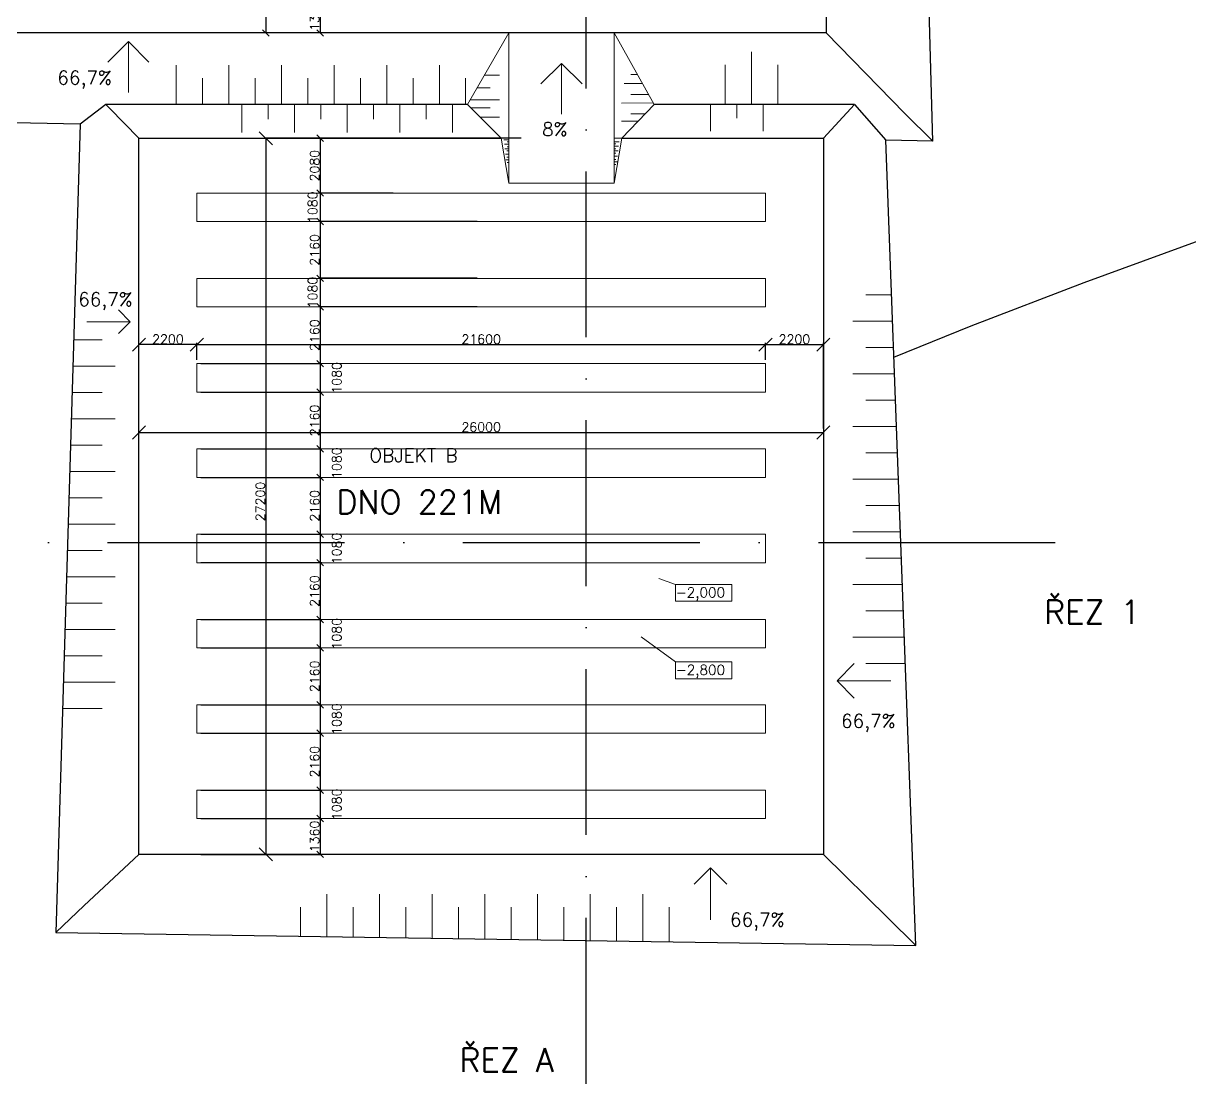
# Model space of a CAD drawing. Header units: millimetres. Extents: x -3518363 to 3223740, y -1530229 to 774657.
# Drawn here: x 672831 to 717136, y 206867 to 247143 of the extents above; entities that cross this region are included whole.
import ezdxf

# ---------------------------------------------------------------- set-up
doc = ezdxf.new("R2010")
doc.units = ezdxf.units.MM
doc.header["$LTSCALE"] = 15
doc.header["$MEASUREMENT"] = 0
doc.linetypes.add('ACAD_ISO10W100', pattern=[18, 12, -3, 0, -3])
doc.layers.get('0').update_dxf_attribs({"linetype": 'CONTINUOUS'})
doc.layers.get('DEFPOINTS').update_dxf_attribs({"linetype": 'CONTINUOUS'})
for name, color, linetype, lineweight in [('cesty', 7, 'CONTINUOUS', 15), ('koty', 4, 'CONTINUOUS', 15), ('obj 2 pasy', 141, 'ACAD_ISO10W100', 15), ('texty', 255, 'CONTINUOUS', 15)]:
    doc.layers.add(name, color=color, linetype=linetype, lineweight=lineweight)
for name, color, linetype in [('HRANICE ZEMINY', 200, 'CONTINUOUS'), ('objekt 1', 40, 'CONTINUOUS'), ('objekt 2', 70, 'CONTINUOUS'), ('ŘEZ čerch', 10, 'ACAD_ISO10W100')]:
    doc.layers.add(name, color=color, linetype=linetype)
doc.layers.add('svahovaní', color=7, linetype='CONTINUOUS', lineweight=15, true_color=0xe3331c)
doc.styles.add('romans', font='romans.shx')
doc.dimstyles.new('M 1-50', dxfattribs={"dimscale": 50, "dimtxt": 2.5, "dimasz": 2.5, "dimexe": 1.25, "dimexo": 3, "dimtad": 1, "dimtxsty": 'romans', "dimblk": 'OBLIQUE', "dimcen": 2.5, "dimadec": 0, "dimazin": 0, "dimtfac": 1, "dimtmove": 2, "dimatfit": 3, "dimfxl": 1, "dimarcsym": 0})

# ---------------------------------------------------------------- blocks, each defined once
blk = doc.blocks.new('_Oblique')
at = {"color": 0, "linetype": 'ByBlock', "lineweight": -2}
blk.add_line((-0.5, -0.5), (0.5, 0.5), dxfattribs=at)
blk = doc.blocks.new('*D66')
at = {"layer": 'DEFPOINTS', "color": 0, "lineweight": 20, "ltscale": 70, "transparency": 16777216}
for p in [(689829, 242777), (682040, 215577), (690223, 215577)]:
    blk.add_point(p, dxfattribs=at)
at = {"layer": 'koty', "color": 0, "lineweight": -2, "ltscale": 70, "transparency": 16777216}
for p, q in [((689679, 242777), (681978, 242777)), ((682040, 242777), (682040, 215577)), ((690073, 215577), (681978, 215577))]:
    blk.add_line(p, q, dxfattribs=at)
at = {"layer": 'koty', "color": 0, "lineweight": -2, "ltscale": 70, "transparency": 16777216, "xscale": 500, "yscale": 500, "zscale": 500}
for p, rotation in [((682040, 242777), 90), ((682040, 215577), 270)]:
    blk.add_blockref('_Oblique', p, dxfattribs=dict(at, rotation=rotation))
at = {"layer": 'koty', "color": 0, "ltscale": 70, "transparency": 16777216, "insert": (681834, 228980), "char_height": 350, "attachment_point": 5, "rotation": 90, "style": 'romans'}
blk.add_mtext('27200', dxfattribs=at)
blk = doc.blocks.new('*D67')
at = {"layer": 'DEFPOINTS', "color": 0, "lineweight": 20, "ltscale": 70, "transparency": 16777216}
for p in [(691892, 242777), (684103, 240697), (687025, 240697)]:
    blk.add_point(p, dxfattribs=at)
at = {"layer": 'koty', "color": 0, "lineweight": -2, "ltscale": 70, "transparency": 16777216}
for p, q in [((691742, 242777), (684041, 242777)), ((684103, 242777), (684103, 240697)), ((686875, 240697), (684041, 240697))]:
    blk.add_line(p, q, dxfattribs=at)
at = {"layer": 'koty', "color": 0, "lineweight": -2, "ltscale": 70, "transparency": 16777216, "xscale": 250, "yscale": 250, "zscale": 250}
for p, rotation in [((684103, 242777), 90), ((684103, 240697), 270)]:
    blk.add_blockref('_Oblique', p, dxfattribs=dict(at, rotation=rotation))
at = {"layer": 'koty', "color": 0, "ltscale": 70, "transparency": 16777216, "insert": (683897, 241737), "char_height": 350, "attachment_point": 5, "rotation": 90, "style": 'romans'}
blk.add_mtext('2080', dxfattribs=at)
blk = doc.blocks.new('*D68')
at = {"layer": 'DEFPOINTS', "color": 0, "linetype": 'ByBlock', "lineweight": 20, "ltscale": 5, "transparency": 16777216}
for p in [(687025, 240697), (684103, 239617), (690223, 239617)]:
    blk.add_point(p, dxfattribs=at)
at = {"layer": 'koty', "color": 0, "linetype": 'ByBlock', "lineweight": -2, "ltscale": 5, "transparency": 16777216}
for p, q in [((686875, 240697), (684041, 240697)), ((684103, 240697), (684103, 239617)), ((690073, 239617), (684041, 239617))]:
    blk.add_line(p, q, dxfattribs=at)
at = {"layer": 'koty', "color": 0, "linetype": 'ByBlock', "lineweight": -2, "ltscale": 5, "transparency": 16777216, "xscale": 250, "yscale": 250, "zscale": 250}
for p, rotation in [((684103, 240697), 90), ((684103, 239617), 270)]:
    blk.add_blockref('_Oblique', p, dxfattribs=dict(at, rotation=rotation))
at = {"layer": 'koty', "color": 0, "linetype": 'ByBlock', "lineweight": 20, "ltscale": 5, "transparency": 16777216, "insert": (683819, 240157), "char_height": 350, "attachment_point": 5, "rotation": 90, "style": 'romans'}
blk.add_mtext('1080', dxfattribs=at)
blk = doc.blocks.new('*D69')
at = {"layer": 'DEFPOINTS', "color": 0, "linetype": 'ByBlock', "lineweight": 20, "ltscale": 5, "transparency": 16777216}
for p in [(690223, 239617), (684103, 237457), (690223, 237457)]:
    blk.add_point(p, dxfattribs=at)
at = {"layer": 'koty', "color": 0, "linetype": 'ByBlock', "lineweight": -2, "ltscale": 5, "transparency": 16777216}
for p, q in [((690073, 239617), (684041, 239617)), ((684103, 239617), (684103, 237457)), ((690073, 237457), (684041, 237457))]:
    blk.add_line(p, q, dxfattribs=at)
at = {"layer": 'koty', "color": 0, "linetype": 'ByBlock', "lineweight": -2, "ltscale": 5, "transparency": 16777216, "xscale": 250, "yscale": 250, "zscale": 250}
for p, rotation in [((684103, 239617), 90), ((684103, 237457), 270)]:
    blk.add_blockref('_Oblique', p, dxfattribs=dict(at, rotation=rotation))
at = {"layer": 'koty', "color": 0, "linetype": 'ByBlock', "lineweight": 20, "ltscale": 5, "transparency": 16777216, "insert": (683897, 238537), "char_height": 350, "attachment_point": 5, "rotation": 90, "style": 'romans'}
blk.add_mtext('2160', dxfattribs=at)
blk = doc.blocks.new('*D70')
at = {"layer": 'DEFPOINTS', "color": 0, "linetype": 'ByBlock', "lineweight": 20, "ltscale": 5, "transparency": 16777216}
for p in [(690223, 237457), (684103, 236377), (690223, 236377)]:
    blk.add_point(p, dxfattribs=at)
at = {"layer": 'koty', "color": 0, "linetype": 'ByBlock', "lineweight": -2, "ltscale": 5, "transparency": 16777216}
for p, q in [((690073, 237457), (684041, 237457)), ((684103, 237457), (684103, 236377)), ((690073, 236377), (684041, 236377))]:
    blk.add_line(p, q, dxfattribs=at)
at = {"layer": 'koty', "color": 0, "linetype": 'ByBlock', "lineweight": -2, "ltscale": 5, "transparency": 16777216, "xscale": 250, "yscale": 250, "zscale": 250}
for p, rotation in [((684103, 237457), 90), ((684103, 236377), 270)]:
    blk.add_blockref('_Oblique', p, dxfattribs=dict(at, rotation=rotation))
at = {"layer": 'koty', "color": 0, "linetype": 'ByBlock', "lineweight": 20, "ltscale": 5, "transparency": 16777216, "insert": (683819, 236917), "char_height": 350, "attachment_point": 5, "rotation": 90, "style": 'romans'}
blk.add_mtext('1080', dxfattribs=at)
blk = doc.blocks.new('*D71')
at = {"layer": 'DEFPOINTS', "color": 0, "lineweight": 20, "ltscale": 70, "transparency": 16777216}
for p in [(703223, 236790), (703223, 231600), (677223, 229177)]:
    blk.add_point(p, dxfattribs=at)
at = {"layer": 'koty', "color": 0, "lineweight": -2, "ltscale": 70, "transparency": 16777216}
for p, q in [((703223, 236640), (703223, 231538)), ((677223, 229327), (677223, 231662)), ((677223, 231600), (703223, 231600))]:
    blk.add_line(p, q, dxfattribs=at)
at = {"layer": 'koty', "color": 0, "lineweight": -2, "ltscale": 70, "transparency": 16777216, "xscale": 500, "yscale": 500, "zscale": 500, "rotation": 180}
blk.add_blockref('_Oblique', (677223, 231600), dxfattribs=at)
at = {"layer": 'koty', "color": 0, "lineweight": -2, "ltscale": 70, "transparency": 16777216, "xscale": 500, "yscale": 500, "zscale": 500}
blk.add_blockref('_Oblique', (703223, 231600), dxfattribs=at)
at = {"layer": 'koty', "color": 0, "ltscale": 70, "transparency": 16777216, "insert": (690223, 231806), "char_height": 350, "attachment_point": 5, "style": 'romans'}
blk.add_mtext('26000', dxfattribs=at)
blk = doc.blocks.new('*D72')
at = {"layer": 'DEFPOINTS', "color": 0, "lineweight": 20, "ltscale": 70, "transparency": 16777216}
for p in [(701023, 234940), (679423, 234217), (701023, 234217)]:
    blk.add_point(p, dxfattribs=at)
at = {"layer": 'koty', "color": 0, "lineweight": -2, "ltscale": 70, "transparency": 16777216}
for p, q in [((679423, 234367), (679423, 235002)), ((679423, 234940), (701023, 234940)), ((701023, 234367), (701023, 235002))]:
    blk.add_line(p, q, dxfattribs=at)
at = {"layer": 'koty', "color": 0, "lineweight": -2, "ltscale": 70, "transparency": 16777216, "xscale": 500, "yscale": 500, "zscale": 500, "rotation": 180}
blk.add_blockref('_Oblique', (679423, 234940), dxfattribs=at)
at = {"layer": 'koty', "color": 0, "lineweight": -2, "ltscale": 70, "transparency": 16777216, "xscale": 500, "yscale": 500, "zscale": 500}
blk.add_blockref('_Oblique', (701023, 234940), dxfattribs=at)
at = {"layer": 'koty', "color": 0, "ltscale": 70, "transparency": 16777216, "insert": (690223, 235146), "char_height": 350, "attachment_point": 5, "style": 'romans'}
blk.add_mtext('21600', dxfattribs=at)
blk = doc.blocks.new('*D73')
at = {"layer": 'DEFPOINTS', "color": 0, "linetype": 'ByBlock', "lineweight": 20, "ltscale": 5, "transparency": 16777216}
for p in [(677223, 234940), (679423, 234217), (677223, 231662)]:
    blk.add_point(p, dxfattribs=at)
at = {"layer": 'koty', "color": 0, "linetype": 'ByBlock', "lineweight": -2, "ltscale": 5, "transparency": 16777216}
for p, q in [((677223, 231812), (677223, 235002)), ((679423, 234940), (677223, 234940)), ((679423, 234367), (679423, 235002))]:
    blk.add_line(p, q, dxfattribs=at)
at = {"layer": 'koty', "color": 0, "linetype": 'ByBlock', "lineweight": -2, "ltscale": 5, "transparency": 16777216, "xscale": 500, "yscale": 500, "zscale": 500, "rotation": 180}
blk.add_blockref('_Oblique', (677223, 234940), dxfattribs=at)
at = {"layer": 'koty', "color": 0, "linetype": 'ByBlock', "lineweight": -2, "ltscale": 5, "transparency": 16777216, "xscale": 500, "yscale": 500, "zscale": 500}
blk.add_blockref('_Oblique', (679423, 234940), dxfattribs=at)
at = {"layer": 'koty', "color": 0, "linetype": 'ByBlock', "lineweight": 20, "ltscale": 5, "transparency": 16777216, "insert": (678323, 235146), "char_height": 350, "attachment_point": 5, "style": 'romans'}
blk.add_mtext('2200', dxfattribs=at)
blk = doc.blocks.new('*D74')
at = {"layer": 'DEFPOINTS', "color": 0, "linetype": 'ByBlock', "lineweight": 20, "ltscale": 5, "transparency": 16777216}
for p in [(703223, 234940), (701023, 234217), (703223, 231600)]:
    blk.add_point(p, dxfattribs=at)
at = {"layer": 'koty', "color": 0, "linetype": 'ByBlock', "lineweight": -2, "ltscale": 5, "transparency": 16777216}
for p, q in [((701023, 234367), (701023, 235002)), ((701023, 234940), (703223, 234940)), ((703223, 231750), (703223, 235002))]:
    blk.add_line(p, q, dxfattribs=at)
at = {"layer": 'koty', "color": 0, "linetype": 'ByBlock', "lineweight": -2, "ltscale": 5, "transparency": 16777216, "xscale": 500, "yscale": 500, "zscale": 500, "rotation": 180}
blk.add_blockref('_Oblique', (701023, 234940), dxfattribs=at)
at = {"layer": 'koty', "color": 0, "linetype": 'ByBlock', "lineweight": -2, "ltscale": 5, "transparency": 16777216, "xscale": 500, "yscale": 500, "zscale": 500}
blk.add_blockref('_Oblique', (703223, 234940), dxfattribs=at)
at = {"layer": 'koty', "color": 0, "linetype": 'ByBlock', "lineweight": 20, "ltscale": 5, "transparency": 16777216, "insert": (702123, 235146), "char_height": 350, "attachment_point": 5, "style": 'romans'}
blk.add_mtext('2200', dxfattribs=at)
blk = doc.blocks.new('*D75')
at = {"layer": 'DEFPOINTS', "color": 0, "lineweight": 20, "ltscale": 70, "transparency": 16777216}
for p in [(689829, 263177), (682040, 246777), (691273, 246777)]:
    blk.add_point(p, dxfattribs=at)
at = {"layer": 'koty', "color": 0, "lineweight": -2, "ltscale": 70, "transparency": 16777216}
for p, q in [((689679, 263177), (681978, 263177)), ((682040, 263177), (682040, 246777)), ((691123, 246777), (681978, 246777))]:
    blk.add_line(p, q, dxfattribs=at)
at = {"layer": 'koty', "color": 0, "lineweight": -2, "ltscale": 70, "transparency": 16777216, "xscale": 250, "yscale": 250, "zscale": 250}
for p, rotation in [((682040, 263177), 90), ((682040, 246777), 270)]:
    blk.add_blockref('_Oblique', p, dxfattribs=dict(at, rotation=rotation))
at = {"layer": 'koty', "color": 0, "ltscale": 70, "transparency": 16777216, "insert": (681834, 255020), "char_height": 350, "attachment_point": 5, "rotation": 90, "style": 'romans'}
blk.add_mtext('16400', dxfattribs=at)
blk = doc.blocks.new('*D80')
at = {"layer": 'DEFPOINTS', "color": 0, "linetype": 'ByBlock', "lineweight": 20, "ltscale": 5, "transparency": 16777216}
for p in [(684810, 248127), (684103, 246777), (686550, 246777)]:
    blk.add_point(p, dxfattribs=at)
at = {"layer": 'koty', "color": 0, "linetype": 'ByBlock', "lineweight": -2, "ltscale": 5, "transparency": 16777216}
for p, q in [((684660, 248127), (684041, 248127)), ((684103, 248127), (684103, 246777)), ((686400, 246777), (684041, 246777))]:
    blk.add_line(p, q, dxfattribs=at)
at = {"layer": 'koty', "color": 0, "linetype": 'ByBlock', "lineweight": -2, "ltscale": 5, "transparency": 16777216, "xscale": 250, "yscale": 250, "zscale": 250}
for p, rotation in [((684103, 248127), 90), ((684103, 246777), 270)]:
    blk.add_blockref('_Oblique', p, dxfattribs=dict(at, rotation=rotation))
at = {"layer": 'koty', "color": 0, "linetype": 'ByBlock', "lineweight": 20, "ltscale": 5, "transparency": 16777216, "insert": (683897, 247452), "char_height": 350, "attachment_point": 5, "rotation": 90, "style": 'romans'}
blk.add_mtext('1350', dxfattribs=at)
blk = doc.blocks.new('*D106')
at = {"layer": 'DEFPOINTS', "color": 0, "linetype": 'ByBlock', "lineweight": 20, "ltscale": 5, "transparency": 16777216}
for p in [(690223, 236377), (679423, 234217), (684103, 234217)]:
    blk.add_point(p, dxfattribs=at)
at = {"layer": 'koty', "color": 0, "linetype": 'ByBlock', "lineweight": -2, "ltscale": 5, "transparency": 16777216}
for p, q in [((690073, 236377), (684041, 236377)), ((684103, 236377), (684103, 234217)), ((679573, 234217), (684166, 234217))]:
    blk.add_line(p, q, dxfattribs=at)
at = {"layer": 'koty', "color": 0, "linetype": 'ByBlock', "lineweight": -2, "ltscale": 5, "transparency": 16777216, "xscale": 250, "yscale": 250, "zscale": 250}
for p, rotation in [((684103, 236377), 90), ((684103, 234217), 270)]:
    blk.add_blockref('_Oblique', p, dxfattribs=dict(at, rotation=rotation))
at = {"layer": 'koty', "color": 0, "linetype": 'ByBlock', "lineweight": 20, "ltscale": 5, "transparency": 16777216, "insert": (683897, 235297), "char_height": 350, "attachment_point": 5, "rotation": 90, "style": 'romans'}
blk.add_mtext('2160', dxfattribs=at)
blk = doc.blocks.new('*D107')
at = {"layer": 'DEFPOINTS', "color": 0, "linetype": 'ByBlock', "lineweight": 20, "ltscale": 5, "transparency": 16777216}
for p in [(679423, 234217), (679423, 233137), (684103, 233137)]:
    blk.add_point(p, dxfattribs=at)
at = {"layer": 'koty', "color": 0, "linetype": 'ByBlock', "lineweight": -2, "ltscale": 5, "transparency": 16777216}
for p, q in [((679573, 234217), (684166, 234217)), ((684103, 234217), (684103, 233137)), ((679573, 233137), (684166, 233137))]:
    blk.add_line(p, q, dxfattribs=at)
at = {"layer": 'koty', "color": 0, "linetype": 'ByBlock', "lineweight": -2, "ltscale": 5, "transparency": 16777216, "xscale": 250, "yscale": 250, "zscale": 250}
for p, rotation in [((684103, 234217), 90), ((684103, 233137), 270)]:
    blk.add_blockref('_Oblique', p, dxfattribs=dict(at, rotation=rotation))
at = {"layer": 'koty', "color": 0, "linetype": 'ByBlock', "lineweight": 20, "ltscale": 5, "transparency": 16777216, "insert": (684738, 233677), "char_height": 350, "attachment_point": 5, "rotation": 90, "style": 'romans'}
blk.add_mtext('1080', dxfattribs=at)
blk = doc.blocks.new('*D108')
at = {"layer": 'DEFPOINTS', "color": 0, "linetype": 'ByBlock', "lineweight": 20, "ltscale": 5, "transparency": 16777216}
for p in [(679423, 233137), (679423, 230977), (684103, 230977)]:
    blk.add_point(p, dxfattribs=at)
at = {"layer": 'koty', "color": 0, "linetype": 'ByBlock', "lineweight": -2, "ltscale": 5, "transparency": 16777216}
for p, q in [((679573, 233137), (684166, 233137)), ((684103, 233137), (684103, 230977)), ((679573, 230977), (684166, 230977))]:
    blk.add_line(p, q, dxfattribs=at)
at = {"layer": 'koty', "color": 0, "linetype": 'ByBlock', "lineweight": -2, "ltscale": 5, "transparency": 16777216, "xscale": 250, "yscale": 250, "zscale": 250}
for p, rotation in [((684103, 233137), 90), ((684103, 230977), 270)]:
    blk.add_blockref('_Oblique', p, dxfattribs=dict(at, rotation=rotation))
at = {"layer": 'koty', "color": 0, "linetype": 'ByBlock', "lineweight": 20, "ltscale": 5, "transparency": 16777216, "insert": (683897, 232057), "char_height": 350, "attachment_point": 5, "rotation": 90, "style": 'romans'}
blk.add_mtext('2160', dxfattribs=at)
blk = doc.blocks.new('*D109')
at = {"layer": 'DEFPOINTS', "color": 0, "linetype": 'ByBlock', "lineweight": 20, "ltscale": 5, "transparency": 16777216}
for p in [(679423, 230977), (679423, 229897), (684103, 229897)]:
    blk.add_point(p, dxfattribs=at)
at = {"layer": 'koty', "color": 0, "linetype": 'ByBlock', "lineweight": -2, "ltscale": 5, "transparency": 16777216}
for p, q in [((679573, 230977), (684166, 230977)), ((684103, 230977), (684103, 229897)), ((679573, 229897), (684166, 229897))]:
    blk.add_line(p, q, dxfattribs=at)
at = {"layer": 'koty', "color": 0, "linetype": 'ByBlock', "lineweight": -2, "ltscale": 5, "transparency": 16777216, "xscale": 250, "yscale": 250, "zscale": 250}
for p, rotation in [((684103, 230977), 90), ((684103, 229897), 270)]:
    blk.add_blockref('_Oblique', p, dxfattribs=dict(at, rotation=rotation))
at = {"layer": 'koty', "color": 0, "linetype": 'ByBlock', "lineweight": 20, "ltscale": 5, "transparency": 16777216, "insert": (684738, 230437), "char_height": 350, "attachment_point": 5, "rotation": 90, "style": 'romans'}
blk.add_mtext('1080', dxfattribs=at)
blk = doc.blocks.new('*D110')
at = {"layer": 'DEFPOINTS', "color": 0, "linetype": 'ByBlock', "lineweight": 20, "ltscale": 5, "transparency": 16777216}
for p in [(679423, 229897), (679423, 227737), (684103, 227737)]:
    blk.add_point(p, dxfattribs=at)
at = {"layer": 'koty', "color": 0, "linetype": 'ByBlock', "lineweight": -2, "ltscale": 5, "transparency": 16777216}
for p, q in [((679573, 229897), (684166, 229897)), ((684103, 229897), (684103, 227737)), ((679573, 227737), (684166, 227737))]:
    blk.add_line(p, q, dxfattribs=at)
at = {"layer": 'koty', "color": 0, "linetype": 'ByBlock', "lineweight": -2, "ltscale": 5, "transparency": 16777216, "xscale": 250, "yscale": 250, "zscale": 250}
for p, rotation in [((684103, 229897), 90), ((684103, 227737), 270)]:
    blk.add_blockref('_Oblique', p, dxfattribs=dict(at, rotation=rotation))
at = {"layer": 'koty', "color": 0, "linetype": 'ByBlock', "lineweight": 20, "ltscale": 5, "transparency": 16777216, "insert": (683897, 228817), "char_height": 350, "attachment_point": 5, "rotation": 90, "style": 'romans'}
blk.add_mtext('2160', dxfattribs=at)
blk = doc.blocks.new('*D111')
at = {"layer": 'DEFPOINTS', "color": 0, "linetype": 'ByBlock', "lineweight": 20, "ltscale": 5, "transparency": 16777216}
for p in [(679423, 227737), (679423, 226657), (684103, 226657)]:
    blk.add_point(p, dxfattribs=at)
at = {"layer": 'koty', "color": 0, "linetype": 'ByBlock', "lineweight": -2, "ltscale": 5, "transparency": 16777216}
for p, q in [((679573, 227737), (684166, 227737)), ((684103, 227737), (684103, 226657)), ((679573, 226657), (684166, 226657))]:
    blk.add_line(p, q, dxfattribs=at)
at = {"layer": 'koty', "color": 0, "linetype": 'ByBlock', "lineweight": -2, "ltscale": 5, "transparency": 16777216, "xscale": 250, "yscale": 250, "zscale": 250}
for p, rotation in [((684103, 227737), 90), ((684103, 226657), 270)]:
    blk.add_blockref('_Oblique', p, dxfattribs=dict(at, rotation=rotation))
at = {"layer": 'koty', "color": 0, "linetype": 'ByBlock', "lineweight": 20, "ltscale": 5, "transparency": 16777216, "insert": (684738, 227197), "char_height": 350, "attachment_point": 5, "rotation": 90, "style": 'romans'}
blk.add_mtext('1080', dxfattribs=at)
blk = doc.blocks.new('*D112')
at = {"layer": 'DEFPOINTS', "color": 0, "linetype": 'ByBlock', "lineweight": 20, "ltscale": 5, "transparency": 16777216}
for p in [(679423, 226657), (679423, 224497), (684103, 224497)]:
    blk.add_point(p, dxfattribs=at)
at = {"layer": 'koty', "color": 0, "linetype": 'ByBlock', "lineweight": -2, "ltscale": 5, "transparency": 16777216}
for p, q in [((679573, 226657), (684166, 226657)), ((684103, 226657), (684103, 224497)), ((679573, 224497), (684166, 224497))]:
    blk.add_line(p, q, dxfattribs=at)
at = {"layer": 'koty', "color": 0, "linetype": 'ByBlock', "lineweight": -2, "ltscale": 5, "transparency": 16777216, "xscale": 250, "yscale": 250, "zscale": 250}
for p, rotation in [((684103, 226657), 90), ((684103, 224497), 270)]:
    blk.add_blockref('_Oblique', p, dxfattribs=dict(at, rotation=rotation))
at = {"layer": 'koty', "color": 0, "linetype": 'ByBlock', "lineweight": 20, "ltscale": 5, "transparency": 16777216, "insert": (683897, 225577), "char_height": 350, "attachment_point": 5, "rotation": 90, "style": 'romans'}
blk.add_mtext('2160', dxfattribs=at)
blk = doc.blocks.new('*D113')
at = {"layer": 'DEFPOINTS', "color": 0, "linetype": 'ByBlock', "lineweight": 20, "ltscale": 5, "transparency": 16777216}
for p in [(679423, 224497), (679423, 223417), (684103, 223417)]:
    blk.add_point(p, dxfattribs=at)
at = {"layer": 'koty', "color": 0, "linetype": 'ByBlock', "lineweight": -2, "ltscale": 5, "transparency": 16777216}
for p, q in [((679573, 224497), (684166, 224497)), ((684103, 224497), (684103, 223417)), ((679573, 223417), (684166, 223417))]:
    blk.add_line(p, q, dxfattribs=at)
at = {"layer": 'koty', "color": 0, "linetype": 'ByBlock', "lineweight": -2, "ltscale": 5, "transparency": 16777216, "xscale": 250, "yscale": 250, "zscale": 250}
for p, rotation in [((684103, 224497), 90), ((684103, 223417), 270)]:
    blk.add_blockref('_Oblique', p, dxfattribs=dict(at, rotation=rotation))
at = {"layer": 'koty', "color": 0, "linetype": 'ByBlock', "lineweight": 20, "ltscale": 5, "transparency": 16777216, "insert": (684738, 223957), "char_height": 350, "attachment_point": 5, "rotation": 90, "style": 'romans'}
blk.add_mtext('1080', dxfattribs=at)
blk = doc.blocks.new('*D114')
at = {"layer": 'DEFPOINTS', "color": 0, "linetype": 'ByBlock', "lineweight": 20, "ltscale": 5, "transparency": 16777216}
for p in [(679423, 223417), (679423, 221257), (684103, 221257)]:
    blk.add_point(p, dxfattribs=at)
at = {"layer": 'koty', "color": 0, "linetype": 'ByBlock', "lineweight": -2, "ltscale": 5, "transparency": 16777216}
for p, q in [((679573, 223417), (684166, 223417)), ((684103, 223417), (684103, 221257)), ((679573, 221257), (684166, 221257))]:
    blk.add_line(p, q, dxfattribs=at)
at = {"layer": 'koty', "color": 0, "linetype": 'ByBlock', "lineweight": -2, "ltscale": 5, "transparency": 16777216, "xscale": 250, "yscale": 250, "zscale": 250}
for p, rotation in [((684103, 223417), 90), ((684103, 221257), 270)]:
    blk.add_blockref('_Oblique', p, dxfattribs=dict(at, rotation=rotation))
at = {"layer": 'koty', "color": 0, "linetype": 'ByBlock', "lineweight": 20, "ltscale": 5, "transparency": 16777216, "insert": (683897, 222337), "char_height": 350, "attachment_point": 5, "rotation": 90, "style": 'romans'}
blk.add_mtext('2160', dxfattribs=at)
blk = doc.blocks.new('*D115')
at = {"layer": 'DEFPOINTS', "color": 0, "linetype": 'ByBlock', "lineweight": 20, "ltscale": 5, "transparency": 16777216}
for p in [(679423, 221257), (679423, 220177), (684103, 220177)]:
    blk.add_point(p, dxfattribs=at)
at = {"layer": 'koty', "color": 0, "linetype": 'ByBlock', "lineweight": -2, "ltscale": 5, "transparency": 16777216}
for p, q in [((679573, 221257), (684166, 221257)), ((684103, 221257), (684103, 220177)), ((679573, 220177), (684166, 220177))]:
    blk.add_line(p, q, dxfattribs=at)
at = {"layer": 'koty', "color": 0, "linetype": 'ByBlock', "lineweight": -2, "ltscale": 5, "transparency": 16777216, "xscale": 250, "yscale": 250, "zscale": 250}
for p, rotation in [((684103, 221257), 90), ((684103, 220177), 270)]:
    blk.add_blockref('_Oblique', p, dxfattribs=dict(at, rotation=rotation))
at = {"layer": 'koty', "color": 0, "linetype": 'ByBlock', "lineweight": 20, "ltscale": 5, "transparency": 16777216, "insert": (684738, 220717), "char_height": 350, "attachment_point": 5, "rotation": 90, "style": 'romans'}
blk.add_mtext('1080', dxfattribs=at)
blk = doc.blocks.new('*D116')
at = {"layer": 'DEFPOINTS', "color": 0, "linetype": 'ByBlock', "lineweight": 20, "ltscale": 5, "transparency": 16777216}
for p in [(679423, 220177), (679423, 218017), (684103, 218017)]:
    blk.add_point(p, dxfattribs=at)
at = {"layer": 'koty', "color": 0, "linetype": 'ByBlock', "lineweight": -2, "ltscale": 5, "transparency": 16777216}
for p, q in [((679573, 220177), (684166, 220177)), ((684103, 220177), (684103, 218017)), ((679573, 218017), (684166, 218017))]:
    blk.add_line(p, q, dxfattribs=at)
at = {"layer": 'koty', "color": 0, "linetype": 'ByBlock', "lineweight": -2, "ltscale": 5, "transparency": 16777216, "xscale": 250, "yscale": 250, "zscale": 250}
for p, rotation in [((684103, 220177), 90), ((684103, 218017), 270)]:
    blk.add_blockref('_Oblique', p, dxfattribs=dict(at, rotation=rotation))
at = {"layer": 'koty', "color": 0, "linetype": 'ByBlock', "lineweight": 20, "ltscale": 5, "transparency": 16777216, "insert": (683897, 219097), "char_height": 350, "attachment_point": 5, "rotation": 90, "style": 'romans'}
blk.add_mtext('2160', dxfattribs=at)
blk = doc.blocks.new('*D117')
at = {"layer": 'DEFPOINTS', "color": 0, "linetype": 'ByBlock', "lineweight": 20, "ltscale": 5, "transparency": 16777216}
for p in [(679423, 218017), (679423, 216937), (684103, 216937)]:
    blk.add_point(p, dxfattribs=at)
at = {"layer": 'koty', "color": 0, "linetype": 'ByBlock', "lineweight": -2, "ltscale": 5, "transparency": 16777216}
for p, q in [((679573, 218017), (684166, 218017)), ((684103, 218017), (684103, 216937)), ((679573, 216937), (684166, 216937))]:
    blk.add_line(p, q, dxfattribs=at)
at = {"layer": 'koty', "color": 0, "linetype": 'ByBlock', "lineweight": -2, "ltscale": 5, "transparency": 16777216, "xscale": 250, "yscale": 250, "zscale": 250}
for p, rotation in [((684103, 218017), 90), ((684103, 216937), 270)]:
    blk.add_blockref('_Oblique', p, dxfattribs=dict(at, rotation=rotation))
at = {"layer": 'koty', "color": 0, "linetype": 'ByBlock', "lineweight": 20, "ltscale": 5, "transparency": 16777216, "insert": (684738, 217477), "char_height": 350, "attachment_point": 5, "rotation": 90, "style": 'romans'}
blk.add_mtext('1080', dxfattribs=at)
blk = doc.blocks.new('*D118')
at = {"layer": 'DEFPOINTS', "color": 0, "linetype": 'ByBlock', "lineweight": 20, "ltscale": 5, "transparency": 16777216}
for p in [(679423, 216937), (679423, 215577), (684103, 215577)]:
    blk.add_point(p, dxfattribs=at)
at = {"layer": 'koty', "color": 0, "linetype": 'ByBlock', "lineweight": -2, "ltscale": 5, "transparency": 16777216}
for p, q in [((679573, 216937), (684166, 216937)), ((684103, 216937), (684103, 215577)), ((679573, 215577), (684166, 215577))]:
    blk.add_line(p, q, dxfattribs=at)
at = {"layer": 'koty', "color": 0, "linetype": 'ByBlock', "lineweight": -2, "ltscale": 5, "transparency": 16777216, "xscale": 250, "yscale": 250, "zscale": 250}
for p, rotation in [((684103, 216937), 90), ((684103, 215577), 270)]:
    blk.add_blockref('_Oblique', p, dxfattribs=dict(at, rotation=rotation))
at = {"layer": 'koty', "color": 0, "linetype": 'ByBlock', "lineweight": 20, "ltscale": 5, "transparency": 16777216, "insert": (683897, 216257), "char_height": 350, "attachment_point": 5, "rotation": 90, "style": 'romans'}
blk.add_mtext('1360', dxfattribs=at)

msp = doc.modelspace()

# ---------------------------------------------------------------- linework, layer by layer
msp.add_lwpolyline([(705904.265, 234461.761), (708838.117, 235650.149), (713133.168, 237296.165), (717633.962, 238942.155), (717736.833, 238942.155)])
at = {"layer": 'cesty', "linetype": 'ByBlock', "extrusion": (1.93959e-16, -3.39308e-16, -1)}
for p, q in [((689708.758, 244065.939), (691273.376, 246776.607)), ((693273.376, 246776.607), (691273.376, 246776.607)), ((691273.376, 246776.607), (691273.376, 241076.607)), ((695273.376, 246776.607), (693273.376, 246776.607)), ((695273.376, 241076.607), (695273.376, 246776.607)), ((696793.267, 244065.939), (695273.376, 246776.607)), ((690983.376, 242776.607), (689708.758, 244065.939)), ((695563.376, 242776.607), (696793.267, 244065.939)), ((690983.376, 242776.607), (691273.376, 241076.607)), ((690983.376, 242776.607), (691273.376, 242776.607)), ((695563.376, 242776.607), (695273.376, 241076.607)), ((695563.376, 242776.607), (695273.376, 242776.607)), ((691273.376, 241076.607), (695273.376, 241076.607))]:
    msp.add_line(p, q, dxfattribs=at)
at = {"layer": 'cesty', "linetype": 'ByBlock', "lineweight": 20, "ltscale": 5}
for p, q in [((697610, 225830), (696970, 226060)), ((696300, 223840), (697610, 222890))]:
    msp.add_line(p, q, dxfattribs=at)
for points in [[(697610, 225830), (699740, 225830), (699740, 225190), (697610, 225190)], [(697610, 222890), (699740, 222890), (699740, 222250), (697610, 222250)]]:
    msp.add_lwpolyline(points, close=True, dxfattribs=at)
at = {"layer": 'HRANICE ZEMINY', "linetype": 'ByBlock', "lineweight": 20, "ltscale": 5}
for p, q in [((676822.191, 246450), (676042.191, 245670)), ((676822.191, 244520), (676822.191, 246450)), ((676822.191, 246450), (677602.191, 245670)), ((693273.376, 245620), (692493.376, 244840)), ((693273.376, 243690), (693273.376, 245620)), ((693273.376, 245620), (694053.376, 244840)), ((676892.191, 235810), (676442.191, 236260)), ((675242.191, 235810), (676892.191, 235810)), ((676892.191, 235810), (676442.191, 235360)), ((703742.191, 222170), (704397.191, 222825)), ((705782.191, 222170), (703742.191, 222170)), ((703742.191, 222170), (704397.191, 221515)), ((698932.191, 215070), (698312.191, 214450)), ((698932.191, 213090), (698932.191, 215070)), ((698932.191, 215070), (699552.191, 214450))]:
    msp.add_line(p, q, dxfattribs=at)
at = {"layer": 'obj 2 pasy', "linetype": 'ByBlock', "extrusion": (1.93959e-16, -3.39308e-16, -1)}
for p, q in [((701023.376, 240696.607), (679423.376, 240696.607)), ((679423.376, 240696.607), (679423.376, 239616.607)), ((701023.376, 239616.607), (701023.376, 240696.607)), ((679423.376, 239616.607), (701023.376, 239616.607)), ((701023.376, 237456.607), (679423.376, 237456.607)), ((679423.376, 237456.607), (679423.376, 236376.607)), ((701023.376, 236376.607), (701023.376, 237456.607)), ((679423.376, 236376.607), (701023.376, 236376.607)), ((701023.376, 234216.607), (679423.376, 234216.607)), ((679423.376, 234216.607), (679423.376, 233136.607)), ((701023.376, 233136.607), (701023.376, 234216.607)), ((679423.376, 233136.607), (701023.376, 233136.607)), ((701023.376, 230976.607), (679423.376, 230976.607)), ((679423.376, 230976.607), (679423.376, 229896.607)), ((701023.376, 229896.607), (701023.376, 230976.607)), ((679423.376, 229896.607), (701023.376, 229896.607)), ((701023.376, 227736.607), (679423.376, 227736.607)), ((679423.376, 227736.607), (679423.376, 226656.607)), ((701023.376, 226656.607), (701023.376, 227736.607)), ((679423.376, 226656.607), (701023.376, 226656.607)), ((701023.376, 224496.607), (679423.376, 224496.607)), ((679423.376, 224496.607), (679423.376, 223416.607)), ((701023.376, 223416.607), (701023.376, 224496.607)), ((679423.376, 223416.607), (701023.376, 223416.607)), ((701023.376, 221256.607), (679423.376, 221256.607)), ((679423.376, 221256.607), (679423.376, 220176.607)), ((701023.376, 220176.607), (701023.376, 221256.607)), ((679423.376, 220176.607), (701023.376, 220176.607)), ((701023.376, 218016.607), (679423.376, 218016.607)), ((679423.376, 218016.607), (679423.376, 216936.607)), ((701023.376, 216936.607), (701023.376, 218016.607)), ((679423.376, 216936.607), (701023.376, 216936.607))]:
    msp.add_line(p, q, dxfattribs=at)
at = {"layer": 'objekt 1', "linetype": 'ByBlock', "extrusion": (1.93959e-16, -3.39308e-16, -1)}
for p, q in [((707384.518, 242667.143), (706674.565, 266874.287)), ((675960.169, 244065.939), (674992.373, 243311.87)), ((689708.758, 244065.939), (675960.169, 244065.939)), ((704407.164, 244065.939), (696793.267, 244065.939)), ((704407.164, 244065.939), (705597.787, 242702.706)), ((706318.535, 243722.453), (707384.518, 242667.143)), ((674992.373, 243311.87), (661773.827, 243574.97)), ((707384.518, 242667.143), (705597.787, 242702.706))]:
    msp.add_line(p, q, dxfattribs=at)
at = {"layer": 'objekt 1', "extrusion": (1.93959e-16, -3.39308e-16, -1)}
for p, q in [((703323.376, 263176.607), (703323.376, 246776.607)), ((691273.376, 246776.607), (665223.376, 246776.607)), ((703323.376, 246776.607), (691273.376, 246776.607)), ((703323.376, 246776.607), (706318.535, 243722.453))]:
    msp.add_line(p, q, dxfattribs=at)
at = {"layer": 'objekt 2', "linetype": 'ByBlock', "extrusion": (1.93959e-16, -3.39308e-16, -1)}
for p, q in [((676097.864, 243926.654), (675960.169, 244065.939)), ((674992.373, 243311.87), (674062.207, 212604.276)), ((706735.342, 212114.772), (705597.787, 242702.706)), ((675147.2, 213640.032), (674062.207, 212604.276)), ((705668.773, 213169.491), (706735.342, 212114.772)), ((674062.207, 212604.276), (706735.342, 212114.772))]:
    msp.add_line(p, q, dxfattribs=at)
at = {"layer": 'objekt 2', "extrusion": (1.93959e-16, -3.39308e-16, -1)}
for p, q in [((677223.376, 242776.607), (676097.864, 243926.654)), ((703223.376, 242776.607), (704407.164, 244065.939)), ((677223.376, 215576.607), (677223.376, 242776.607)), ((677223.376, 242776.607), (690983.376, 242776.607)), ((695563.376, 242776.607), (703223.376, 242776.607)), ((703223.376, 242776.607), (703223.376, 215576.607)), ((677223.376, 215576.607), (675147.2, 213640.032)), ((703223.376, 215576.607), (677223.376, 215576.607)), ((703223.376, 215576.607), (705668.773, 213169.491))]:
    msp.add_line(p, q, dxfattribs=at)
at = {"layer": 'svahovaní', "color": 0, "extrusion": (1.93959e-16, -3.39308e-16, -1)}
for p, q in [((700493.376, 244065.939), (700493.376, 246065.939)), ((678633.376, 244065.939), (678633.376, 245555.939)), ((680633.376, 244065.939), (680633.376, 245555.939)), ((682633.376, 244065.939), (682633.376, 245555.939)), ((684633.376, 244065.939), (684633.376, 245555.939)), ((686633.376, 244065.939), (686633.376, 245555.939)), ((688633.376, 244065.939), (688633.376, 245555.939)), ((699493.376, 244065.939), (699493.376, 245565.939)), ((701493.376, 244065.939), (701493.376, 245565.939)), ((679633.376, 244065.939), (679633.376, 245055.939)), ((681633.376, 244065.939), (681633.376, 245055.939)), ((683633.376, 244065.939), (683633.376, 245055.939)), ((685633.376, 244065.939), (685633.376, 245055.939)), ((687633.376, 244065.939), (687633.376, 245055.939)), ((689633.376, 244065.939), (689633.376, 245055.939)), ((690348.228, 245173.807), (690923.376, 245173.807)), ((695903.376, 245196.607), (696159.293, 245196.607)), ((690074.094, 244698.877), (690563.376, 244698.877)), ((696348.365, 244859.405), (695653.376, 244859.405)), ((689809.464, 244240.41), (690923.376, 244240.41)), ((696585.43, 244436.607), (695903.376, 244436.607)), ((681133.376, 244065.939), (681133.376, 242997.409)), ((682133.376, 244065.939), (682133.376, 243497.409)), ((683133.376, 244065.939), (683133.376, 242997.409)), ((684133.376, 244065.939), (684133.376, 243497.409)), ((685133.376, 244065.939), (685133.376, 242997.409)), ((686133.376, 244065.939), (686133.376, 243497.409)), ((687133.376, 244065.939), (687133.376, 242997.409)), ((688133.376, 244065.939), (688133.376, 243497.409)), ((689133.376, 244065.939), (689133.376, 242997.409)), ((689835.013, 243938.226), (690563.376, 243936.607)), ((696764.502, 244117.239), (695553.376, 244116.607)), ((696451.641, 243707.802), (695903.376, 243707.802)), ((698933.376, 244065.939), (698933.376, 243045.939)), ((699933.376, 244065.939), (699933.376, 243545.939)), ((700933.376, 244065.939), (700933.376, 243045.939)), ((690193.05, 243576.056), (690923.376, 243576.056)), ((696178.321, 243421.273), (695553.376, 243421.273)), ((691273.376, 242716.607), (691083.376, 242716.607)), ((691273.376, 242556.607), (691113.376, 242556.607)), ((691273.376, 242376.607), (691123.376, 242376.607)), ((691273.376, 242646.607), (691213.376, 242646.607)), ((691273.376, 242456.607), (691213.376, 242456.607)), ((695273.376, 242636.607), (695463.376, 242636.607)), ((695273.376, 242566.607), (695333.376, 242566.607)), ((695273.376, 242476.607), (695433.376, 242476.607)), ((695273.376, 242376.607), (695333.376, 242376.607)), ((691273.376, 242176.607), (691143.376, 242176.607)), ((691273.376, 241956.607), (691153.376, 241956.607)), ((691273.376, 242296.607), (691203.376, 242296.607)), ((691273.376, 242056.607), (691203.376, 242056.607)), ((695273.376, 242296.607), (695423.376, 242296.607)), ((695273.376, 242216.607), (695343.376, 242216.607)), ((695273.376, 242096.607), (695403.376, 242096.607)), ((695273.376, 241976.607), (695343.376, 241976.607)), ((691273.376, 241856.607), (691213.376, 241856.607)), ((695273.376, 241876.607), (695393.376, 241876.607)), ((695273.376, 241776.607), (695333.376, 241776.607)), ((705816.291, 236827.313), (704836.946, 236827.313)), ((705853.481, 235827.313), (704336.946, 235827.313)), ((674759.576, 235119.163), (675820.132, 235119.163)), ((705890.67, 234827.313), (704836.946, 234827.313)), ((674728.187, 234119.163), (676320.132, 234119.163)), ((705927.86, 233827.313), (704336.946, 233827.313)), ((674696.798, 233119.163), (675820.132, 233119.163)), ((705965.05, 232827.313), (704836.946, 232827.313)), ((674665.41, 232119.163), (676320.132, 232119.163)), ((706002.239, 231827.313), (704336.946, 231827.313)), ((674634.021, 231119.163), (675820.132, 231119.163)), ((706039.429, 230827.313), (704836.946, 230827.313)), ((674602.632, 230119.163), (676320.132, 230119.163)), ((706076.619, 229827.313), (704336.946, 229827.313)), ((674571.243, 229119.163), (675820.132, 229119.163)), ((706113.808, 228827.313), (704836.946, 228827.313)), ((674539.854, 228119.163), (676320.132, 228119.163)), ((706150.998, 227827.313), (704336.946, 227827.313)), ((674508.465, 227119.163), (675820.132, 227119.163)), ((706188.188, 226827.313), (704836.946, 226827.313)), ((674477.076, 226119.163), (676320.132, 226119.163)), ((706225.377, 225827.313), (704336.946, 225827.313)), ((674445.687, 225119.163), (675820.132, 225119.163)), ((706262.567, 224827.313), (704836.946, 224827.313)), ((674414.298, 224119.163), (676320.132, 224119.163)), ((706299.757, 223827.313), (704336.946, 223827.313)), ((674382.91, 223119.163), (675820.132, 223119.163)), ((706336.946, 222827.313), (704836.946, 222827.313)), ((674351.521, 222119.163), (676320.132, 222119.163)), ((674320.132, 221119.163), (675820.132, 221119.163)), ((684364.161, 212449.934), (684364.161, 214067.52)), ((686364.161, 212419.97), (686364.161, 214067.52)), ((688364.161, 212390.007), (688364.161, 214067.52)), ((690364.161, 212360.043), (690364.161, 214067.52)), ((692364.161, 212330.079), (692364.161, 214067.52)), ((694364.161, 212300.116), (694364.161, 214067.52)), ((696364.161, 212270.152), (696364.161, 214067.52)), ((683364.161, 212464.916), (683364.161, 213567.52)), ((685364.161, 212434.952), (685364.161, 213567.52)), ((687364.161, 212404.989), (687364.161, 213567.52)), ((689364.161, 212375.025), (689364.161, 213567.52)), ((691364.161, 212345.061), (691364.161, 213567.52)), ((693364.161, 212315.097), (693364.161, 213567.52)), ((695364.161, 212285.134), (695364.161, 213567.52)), ((697364.161, 212255.17), (697364.161, 213567.52))]:
    msp.add_line(p, q, dxfattribs=at)
at = {"layer": 'ŘEZ čerch', "lineweight": -2, "ltscale": 35, "extrusion": (1.93959e-16, -3.39308e-16, -1)}
msp.add_line((694211.185, 206866.607), (694211.185, 279546.607), dxfattribs=at)
at = {"layer": 'ŘEZ čerch', "linetype": 'ACAD_ISO10W100', "lineweight": -2, "ltscale": 50, "extrusion": (1.93959e-16, -3.39308e-16, -1)}
msp.add_line((635531.185, 227426.607), (712461.185, 227426.607), dxfattribs=at)

# ---------------------------------------------------------------- texts
at = {"layer": 'texty', "ltscale": 20, "extrusion": (1.93959e-16, -3.39308e-16, -1), "style": 'romans', "text_generation_flag": 2}
for s, height, p in [('66,7%%%', 514.897, (-674122.254, 244820)), ('8%%%', 514.897, (-692535.031, 242865.031)), ('66,7%%%', 514.897, (-674912.254, 236400)), ('OBJEKT B', 514.897, (-685973.376, 230474.04)), ('DNO 221M', 890.0917, (-684723.376, 228516.607)), ('-2,000', 377.6147, (-697610, 225336.02)), ('ŘEZ 1', 890.0917, (-711611.185, 224336.607)), ('-2,800', 377.6147, (-697610, 222396.02)), ('66,7%%%', 514.897, (-703892.254, 220390)), ('66,7%%%', 514.897, (-699672.254, 212840)), ('ŘEZ A', 890.0917, (-689401.185, 207320))]:
    msp.add_text(s, height=height, dxfattribs=at).set_placement(p)

# ---------------------------------------------------------------- dimensions: what is measured, and where the dimension line sits
at = {"layer": 'koty', "ltscale": 70}
for base, p1, p2, override, picture, middle in [((682040, 246776.607), (689828.75, 263176.607), (691273.376, 246776.607), {"dimtxt": 7, "dimasz": 5}, '*D75', (681833.75, 255020)), ((682040, 215576.607), (689828.75, 242776.607), (690223.376, 215576.607), {"dimtxt": 7, "dimasz": 10}, '*D66', (681833.75, 228980))]:
    dim = msp.add_linear_dim(base=base, p1=p1, p2=p2, angle=90, dimstyle='M 1-50', override=override, dxfattribs=at)
    dim.commit()
    dim.dimension.update_dxf_attribs({"geometry": picture, "text_midpoint": middle, "dimtype": 160})
at = {"layer": 'koty', "linetype": 'ByBlock', "lineweight": 20, "ltscale": 5}
for base, p1, p2, picture, middle in [((684103.376, 246776.607), (684810, 248126.607), (686550.438, 246776.607), '*D80', (683897.126, 247451.607)), ((684103.376, 239616.607), (687024.561, 240696.607), (690223.376, 239616.607), '*D68', (683819.001, 240156.607)), ((684103.376, 237456.607), (690223.376, 239616.607), (690223.376, 237456.607), '*D69', (683897.126, 238536.607)), ((684103.376, 236376.607), (690223.376, 237456.607), (690223.376, 236376.607), '*D70', (683819.001, 236916.607)), ((684103.376, 234216.607), (690223.376, 236376.607), (679423.376, 234216.607), '*D106', (683897.126, 235296.607)), ((684103.376, 233136.607), (679423.376, 234216.607), (679423.376, 233136.607), '*D107', (684737.751, 233676.607)), ((684103.376, 230976.607), (679423.376, 233136.607), (679423.376, 230976.607), '*D108', (683897.126, 232056.607)), ((684103.376, 229896.607), (679423.376, 230976.607), (679423.376, 229896.607), '*D109', (684737.751, 230436.607)), ((684103.376, 227736.607), (679423.376, 229896.607), (679423.376, 227736.607), '*D110', (683897.126, 228816.607)), ((684103.376, 226656.607), (679423.376, 227736.607), (679423.376, 226656.607), '*D111', (684737.751, 227196.607)), ((684103.376, 224496.607), (679423.376, 226656.607), (679423.376, 224496.607), '*D112', (683897.126, 225576.607)), ((684103.376, 223416.607), (679423.376, 224496.607), (679423.376, 223416.607), '*D113', (684737.751, 223956.607)), ((684103.376, 221256.607), (679423.376, 223416.607), (679423.376, 221256.607), '*D114', (683897.126, 222336.607)), ((684103.376, 220176.607), (679423.376, 221256.607), (679423.376, 220176.607), '*D115', (684737.751, 220716.607)), ((684103.376, 218016.607), (679423.376, 220176.607), (679423.376, 218016.607), '*D116', (683897.126, 219096.607)), ((684103.376, 216936.607), (679423.376, 218016.607), (679423.376, 216936.607), '*D117', (684737.751, 217476.607)), ((684103.376, 215576.607), (679423.376, 216936.607), (679423.376, 215576.607), '*D118', (683897.126, 216256.607))]:
    dim = msp.add_linear_dim(base=base, p1=p1, p2=p2, angle=90, dimstyle='M 1-50', override={"dimtxt": 7, "dimasz": 5}, dxfattribs=at)
    dim.commit()
    dim.dimension.update_dxf_attribs({"geometry": picture, "text_midpoint": middle})
at = {"layer": 'koty', "ltscale": 70}
dim = msp.add_linear_dim(base=(684103.376, 240696.607), p1=(691892.126, 242776.607), p2=(687024.561, 240696.607), angle=90, dimstyle='M 1-50', override={"dimtxt": 7, "dimasz": 5}, dxfattribs=at)
dim.commit()
dim.dimension.update_dxf_attribs({"geometry": '*D67', "text_midpoint": (683897.126, 241736.607)})
for base, p1, p2, picture, middle in [((703223.376, 231600), (677223.376, 229176.607), (703223.376, 236789.793), '*D71', (690223.376, 231806.25)), ((701023.376, 234940), (679423.376, 234216.607), (701023.376, 234216.607), '*D72', (690223.376, 235146.25))]:
    dim = msp.add_linear_dim(base=base, p1=p1, p2=p2, dimstyle='M 1-50', override={"dimtxt": 7, "dimasz": 10}, dxfattribs=at)
    dim.commit()
    dim.dimension.update_dxf_attribs({"geometry": picture, "text_midpoint": middle})
at = {"layer": 'koty', "linetype": 'ByBlock', "lineweight": 20, "ltscale": 5}
for base, p1, p2, picture, middle in [((677223.376, 234940), (679423.376, 234216.607), (677223.376, 231662.5), '*D73', (678323.376, 235146.25)), ((703223.376, 234940), (701023.376, 234216.607), (703223.376, 231600), '*D74', (702123.376, 235146.25))]:
    dim = msp.add_linear_dim(base=base, p1=p1, p2=p2, dimstyle='M 1-50', override={"dimtxt": 7, "dimasz": 10}, dxfattribs=at)
    dim.commit()
    dim.dimension.update_dxf_attribs({"geometry": picture, "text_midpoint": middle})

doc.saveas('drawing.dxf')
